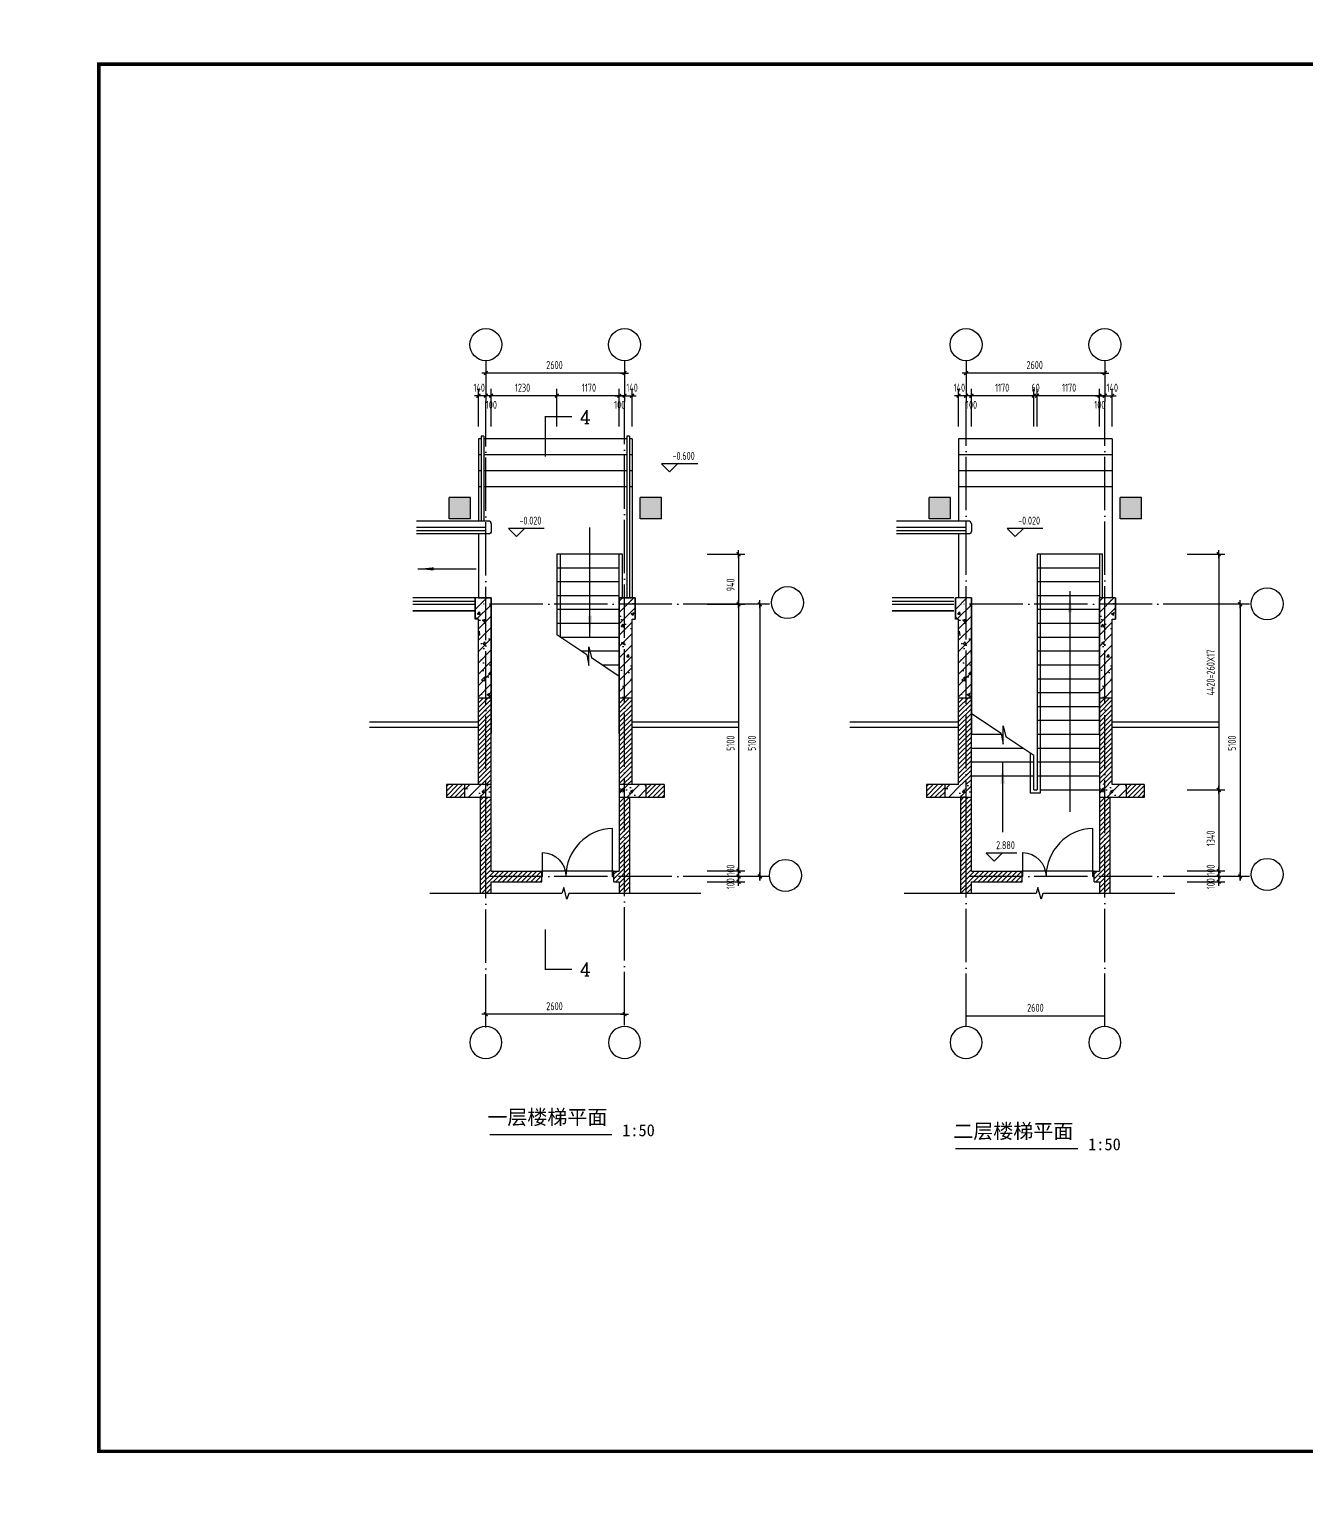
# Model space of a CAD drawing. Extents: x -726032 to 135930, y -151624 to 587044.
# Drawn here: x -246431 to -198558, y 331038 to 386256 of the extents above; entities that cross this region are included whole.
import ezdxf
from ezdxf.enums import TextEntityAlignment as Align

# ---------------------------------------------------------------- set-up
doc = ezdxf.new("R2010")
doc.units = 0
doc.header["$LTSCALE"] = 1000
doc.header["$MEASUREMENT"] = 0
doc.linetypes.add('DOTE', pattern=[2.42, 2, -0.2, 0.02, -0.2])
doc.layers.get('0').update_dxf_attribs({"linetype": 'CONTINUOUS'})
doc.layers.get('DEFPOINTS').update_dxf_attribs({"color": 1, "linetype": 'CONTINUOUS'})
for name, color, linetype in [('AXIS', 245, 'CONTINUOUS'), ('AXIS_TEXT', 7, 'CONTINUOUS'), ('COLUMN', 170, 'CONTINUOUS'), ('DOTE', 8, 'DOTE'), ('PUB_DIM', 245, 'CONTINUOUS'), ('PUB_TITLE', 1, 'CONTINUOUS'), ('ROOF', 4, 'CONTINUOUS'), ('WALL', 255, 'CONTINUOUS'), ('WINDOW', 155, 'CONTINUOUS'), ('构架', 4, 'CONTINUOUS')]:
    doc.layers.add(name, color=color, linetype=linetype)
doc.styles.add('-黑体', font='')
doc.styles.add('COMP', font='COMPLEX', dxfattribs={"bigfont": 'hztxt'})
doc.styles.add('COMPLEX', font='COMPLEX')
doc.styles.add('DIM_FONT', font='isocp.shx', dxfattribs={"width": 0.8})
doc.styles.get('-黑体').set_extended_font_data('SimHei')
doc.dimstyles.new('AXIS', dxfattribs={"dimtxt": 300, "dimasz": 1, "dimexe": 250, "dimexo": 300, "dimgap": 150, "dimtad": 1, "dimdec": 0, "dimzin": 0, "dimdsep": 46, "dimtxsty": 'DIM_FONT', "dimcen": 0.09, "dimse1": 1, "dimse2": 1, "dimclrt": 142, "dimadec": 0, "dimazin": 0, "dimtfac": 1, "dimtdec": 0, "dimtix": 1, "dimtmove": 2, "dimatfit": 3, "dimfxl": 1, "dimtolj": 1, "dimtzin": 0, "dimarcsym": 0})
pattern_1 = [(45, (-3560.33, 74168.53), (-212.13203, 212.13203), []), (50, (-3560.3, 74168.5), (1075.8903, -94.1282), [112.5, -1237.5]), (355, (-3560.3, 74168.5), (-208.127, 1128.2882), [90, -990]), (100.4514, (-3470.7, 74160.7), (867.764, 1034.1593), [95.6103, -1051.7132]), (46.1842, (-3560.3, 74468.5), (1600.8616, -248.2785), [168.75, -1856.25]), (96.6356, (-3426.9, 74447.8), (1401.994, 1461.177), [143.4154, -1577.5695]), (351.1842, (-3560.3, 74468.5), (1401.993, 1461.178), [135, -1485]), (21, (-3410.3, 74393.5), (895.3606, -603.9283), [112.5, -1237.5]), (326, (-3410.3, 74393.5), (364.973, 1087.725), [90, -990]), (71.4514, (-3335.7, 74343.2), (1260.334, 483.7957), [95.6103, -1051.7132]), (37.5, (-3560.33, 74168.53), (18.2398, 499.3408), [0, -978, 0, -1005, 0, -993.75]), (7.5, (-3560.3, 74168.5), (394.6043, 591.6176), [0, -573, 0, -955.5, 0, -378.75]), (327.5, (-3894.83, 74168.53), (800.73365, -33.8323), [0, -375, 0, -1170, 0, -1552.5]), (317.5, (-4044.8, 74168.5), (874.7793, 150.1575), [0, -487.5, 0, -777, 0, -1102.5])]
pattern_2 = [(45, (-21560.33, 74168.53), (-212.13203, 212.13203), []), (50, (-21560.3, 74168.5), (1075.8903, -94.1282), [112.5, -1237.5]), (355, (-21560.3, 74168.5), (-208.127, 1128.2882), [90, -990]), (100.4514, (-21470.7, 74160.7), (867.764, 1034.1593), [95.6103, -1051.7132]), (46.1842, (-21560.3, 74468.5), (1600.8616, -248.2785), [168.75, -1856.25]), (96.6356, (-21426.9, 74447.8), (1401.994, 1461.177), [143.4154, -1577.5695]), (351.1842, (-21560.3, 74468.5), (1401.993, 1461.178), [135, -1485]), (21, (-21410.3, 74393.5), (895.3606, -603.9283), [112.5, -1237.5]), (326, (-21410.3, 74393.5), (364.973, 1087.725), [90, -990]), (71.4514, (-21335.7, 74343.2), (1260.334, 483.7957), [95.6103, -1051.7132]), (37.5, (-21560.33, 74168.53), (18.2398, 499.3408), [0, -978, 0, -1005, 0, -993.75]), (7.5, (-21560.3, 74168.5), (394.6043, 591.6176), [0, -573, 0, -955.5, 0, -378.75]), (327.5, (-21894.83, 74168.53), (800.73365, -33.8323), [0, -375, 0, -1170, 0, -1552.5]), (317.5, (-22044.8, 74168.5), (874.7793, 150.1575), [0, -487.5, 0, -777, 0, -1102.5])]
pattern_3 = [(45, (32439.67, 74168.53), (-88.388348, 88.388348), [])]
pattern_4 = [(45, (50439.67, 74168.53), (-88.388348, 88.388348), [])]

# ---------------------------------------------------------------- blocks, each defined once
blk = doc.blocks.new('_AXISO')
blk.add_circle((0, 0), 0.5)
at = {"layer": 'AXIS_TEXT', "style": 'COMPLEX', "width": 1.041667}
blk.add_attdef('A', text='', height=0.56, dxfattribs=at).set_placement((-0.25, -0.28), (0.25, -0.28), align=Align.FIT)
blk = doc.blocks.new('M_A2ZXL')
blk.add_line((-0.472, 0), (-0.472, -1))
blk.add_arc((-0.5, 0), 1, 271.6231, 0)
blk = doc.blocks.new('_DIMX')
blk.add_line((-150, 0), (150, 0))
at = {"const_width": 50}
blk.add_lwpolyline([(-70, -70), (70, 70)], dxfattribs=at)
blk = doc.blocks.new('_SECTION')
at = {"const_width": 0.1}
blk.add_lwpolyline([(2, 0), (0, 0), (0, 3)], dxfattribs=at)
at = {"style": 'COMP'}
blk.add_attdef('A', text='', height=1, dxfattribs=at).set_placement((3, 0), align=Align.MIDDLE)
blk = doc.blocks.new('_ARROW')
blk.add_solid([(0, 0), (-1, 0.1), (-1, -0.1)])
blk = doc.blocks.new('*D2779')
at = {"layer": 'DEFPOINTS', "color": 0, "transparency": 16777216}
for p in [(-206122, 349284), (-211322, 348284), (-206122, 348284)]:
    blk.add_point(p, dxfattribs=at)
at = {"layer": 'PUB_DIM', "color": 0, "lineweight": -2, "transparency": 16777216}
blk.add_line((-211321, 349284), (-206123, 349284), dxfattribs=at)
at = {"layer": 'PUB_DIM', "color": 0, "transparency": 16777216}
for points in [[(-211321, 349284), (-211321, 349284), (-211322, 349284)], [(-206123, 349284), (-206123, 349284), (-206122, 349284)]]:
    blk.add_solid(points, dxfattribs=at)
at = {"layer": 'PUB_DIM', "color": 142, "transparency": 16777216, "insert": (-208722, 349584), "char_height": 300, "attachment_point": 5, "style": 'DIM_FONT'}
blk.add_mtext('\\A1;2600', dxfattribs=at)

msp = doc.modelspace()

# ---------------------------------------------------------------- hatches: boundary and pattern name
h = msp.add_hatch(color=136)
h.paths.add_polyline_path([(-223541.8, 367907.6), (-222741.8, 367907.6), (-222741.8, 368707.6), (-223541.8, 368707.6)])
h.paths.add_polyline_path([(-229901.8, 367907.6), (-229901.8, 368707.6), (-230701.8, 368707.6), (-230701.8, 367907.6)])
h = msp.add_hatch(color=136)
h.paths.add_polyline_path([(-205541.8, 367907.6), (-204741.8, 367907.6), (-204741.8, 368707.6), (-205541.8, 368707.6)])
h.paths.add_polyline_path([(-211901.8, 367907.6), (-211901.8, 368707.6), (-212701.8, 368707.6), (-212701.8, 367907.6)])
h = msp.add_hatch()
h.set_pattern_fill('AN31C', color=136, scale=1500, style=0)
h.set_pattern_definition(pattern_2)
h.paths.add_polyline_path([(-229322.4, 364707.6), (-229121.8, 364707.6), (-229121.8, 364947.6), (-229322.4, 364947.6)])
h.paths.add_polyline_path([(-229721.8, 364147.6), (-229601.8, 364147.6), (-229601.8, 361207.6), (-229322.4, 361207.6), (-229322.4, 364947.6), (-229721.8, 364947.6)])
h.paths.add_polyline_path([(-229121.8, 364707.6), (-229322.4, 364707.6), (-229322.4, 361207.6), (-229121.8, 361207.6)])
h.paths.add_polyline_path([(-224122.4, 361207.6), (-223841.8, 361207.6), (-223841.8, 364147.6), (-223721.8, 364147.6), (-223721.8, 364707.6), (-224122.4, 364707.6)])
h.paths.add_polyline_path([(-224122.4, 364947.6), (-224122.4, 364707.6), (-223721.8, 364707.6), (-223721.8, 364947.6)])
h.paths.add_polyline_path([(-224321.8, 364707.6), (-224122.4, 364707.6), (-224122.4, 364947.6), (-224321.8, 364947.6)])
h.paths.add_polyline_path([(-224122.4, 364707.6), (-224321.8, 364707.6), (-224321.8, 361207.6), (-224122.4, 361207.6)])
h = msp.add_hatch()
h.set_pattern_fill('AN31C', color=136, scale=1500, style=0)
h.set_pattern_definition(pattern_1)
h.paths.add_polyline_path([(-211322.4, 364707.6), (-211121.8, 364707.6), (-211121.8, 364947.6), (-211322.4, 364947.6)])
h.paths.add_polyline_path([(-211721.8, 364147.6), (-211601.8, 364147.6), (-211601.8, 361207.6), (-211322.4, 361207.6), (-211322.4, 364947.6), (-211721.8, 364947.6)])
h.paths.add_polyline_path([(-211121.8, 364707.6), (-211322.4, 364707.6), (-211322.4, 361207.6), (-211121.8, 361207.6)])
h.paths.add_polyline_path([(-206122.4, 361207.6), (-205841.8, 361207.6), (-205841.8, 364147.6), (-205721.8, 364147.6), (-205721.8, 364707.6), (-206122.4, 364707.6)])
h.paths.add_polyline_path([(-206122.4, 364947.6), (-206122.4, 364707.6), (-205721.8, 364707.6), (-205721.8, 364947.6)])
h.paths.add_polyline_path([(-206321.8, 364707.6), (-206122.4, 364707.6), (-206122.4, 364947.6), (-206321.8, 364947.6)])
h.paths.add_polyline_path([(-206122.4, 364707.6), (-206321.8, 364707.6), (-206321.8, 361207.6), (-206122.4, 361207.6)])
h = msp.add_hatch()
h.set_pattern_fill('ANSI31', color=136, scale=1000, style=0)
h.set_pattern_definition(pattern_3)
h.paths.add_polyline_path([(-229322.4, 361207.6), (-229601.8, 361207.6), (-229601.8, 357947.6), (-229322.4, 357947.6)])
h.paths.add_polyline_path([(-229121.8, 361207.6), (-229322.4, 361207.6), (-229322.4, 357947.6), (-229121.8, 357947.6)])
h.paths.add_polyline_path([(-224321.8, 359867.6), (-224321.8, 357947.6), (-224122.4, 357947.6), (-224122.4, 361207.6), (-224321.8, 361207.6)])
h.paths.add_polyline_path([(-223841.8, 361207.6), (-224122.4, 361207.6), (-224122.4, 357947.6), (-223841.8, 357947.6)])
h = msp.add_hatch()
h.set_pattern_fill('ANSI31', color=136, scale=1000, style=0)
h.set_pattern_definition(pattern_4)
h.paths.add_polyline_path([(-211322.4, 361207.6), (-211601.8, 361207.6), (-211601.8, 357947.6), (-211322.4, 357947.6)])
h.paths.add_polyline_path([(-211121.8, 361207.6), (-211322.4, 361207.6), (-211322.4, 357947.6), (-211121.8, 357947.6)])
h.paths.add_polyline_path([(-206321.8, 359867.6), (-206321.8, 357947.6), (-206122.4, 357947.6), (-206122.4, 361207.6), (-206321.8, 361207.6)])
h.paths.add_polyline_path([(-205841.8, 361207.6), (-206122.4, 361207.6), (-206122.4, 357947.6), (-205841.8, 357947.6)])
h = msp.add_hatch()
h.set_pattern_fill('ANSI31', color=136, scale=1000, style=0)
h.set_pattern_definition(pattern_3)
h.paths.add_polyline_path([(-230801.8, 357947.6), (-230801.8, 357467.6), (-230121.8, 357467.6), (-230121.8, 357947.6)])
h.paths.add_polyline_path([(-223321.8, 357467.6), (-222641.8, 357467.6), (-222641.8, 357947.6), (-223321.8, 357947.6)])
h = msp.add_hatch()
h.set_pattern_fill('AN31C', color=136, scale=1500, style=0)
h.set_pattern_definition(pattern_2)
h.paths.add_polyline_path([(-229322.4, 357467.6), (-229322.4, 357947.6), (-230121.8, 357947.6), (-230121.8, 357467.6)])
h.paths.add_polyline_path([(-229322.4, 357467.6), (-229121.8, 357467.6), (-229121.8, 357947.6), (-229322.4, 357947.6)])
h.paths.add_polyline_path([(-224122.4, 357947.6), (-224321.8, 357947.6), (-224321.8, 357467.6), (-224122.4, 357467.6)])
h.paths.add_polyline_path([(-224122.4, 357947.6), (-224122.4, 357467.6), (-223321.8, 357467.6), (-223321.8, 357947.6)])
h = msp.add_hatch()
h.set_pattern_fill('ANSI31', color=136, scale=1000, style=0)
h.set_pattern_definition(pattern_4)
h.paths.add_polyline_path([(-212801.8, 357947.6), (-212801.8, 357467.6), (-212121.8, 357467.6), (-212121.8, 357947.6)])
h.paths.add_polyline_path([(-205321.8, 357467.6), (-204641.8, 357467.6), (-204641.8, 357947.6), (-205321.8, 357947.6)])
h = msp.add_hatch()
h.set_pattern_fill('AN31C', color=136, scale=1500, style=0)
h.set_pattern_definition(pattern_1)
h.paths.add_polyline_path([(-211322.4, 357467.6), (-211322.4, 357947.6), (-212121.8, 357947.6), (-212121.8, 357467.6)])
h.paths.add_polyline_path([(-211322.4, 357467.6), (-211121.8, 357467.6), (-211121.8, 357947.6), (-211322.4, 357947.6)])
h.paths.add_polyline_path([(-206122.4, 357947.6), (-206321.8, 357947.6), (-206321.8, 357467.6), (-206122.4, 357467.6)])
h.paths.add_polyline_path([(-206122.4, 357947.6), (-206122.4, 357467.6), (-205321.8, 357467.6), (-205321.8, 357947.6)])

# ---------------------------------------------------------------- linework, layer by layer
at = {"color": 0, "linetype": 'ByBlock'}
for p, q in [((-224123.4, 373377.4), (-229321.4, 373377.4)), ((-206123.4, 373377.4), (-211321.4, 373377.4)), ((-224123.4, 372527.4), (-229321.4, 372527.4)), ((-206123.4, 372527.4), (-211321.4, 372527.4)), ((-219850.4, 366587.6), (-219850.4, 364707.6)), ((-201850.4, 366587.6), (-201850.4, 354508.6)), ((-219850.4, 364706.6), (-219850.4, 354508.6)), ((-219050.4, 364706.6), (-219050.4, 354508.6)), ((-201050.4, 364706.6), (-201050.4, 354508.6)), ((-224123.4, 349343.4), (-229321.4, 349343.4))]:
    msp.add_line(p, q, dxfattribs=at)
at = {"color": 136}
for p, q in [((-229602.4, 371371.6), (-229602.4, 372785.3)), ((-229122.4, 371371.6), (-229122.4, 372785.3)), ((-226661.8, 371371.6), (-226661.8, 372785.3)), ((-224322.4, 371371.6), (-224322.4, 372785.3)), ((-223842.4, 371371.6), (-223842.4, 372785.3)), ((-211602.4, 371371.6), (-211602.4, 372785.3)), ((-211122.4, 371371.6), (-211122.4, 372785.3)), ((-208781.8, 371371.6), (-208781.8, 372785.3)), ((-208661.8, 371371.6), (-208661.8, 372785.3)), ((-206322.4, 371371.6), (-206322.4, 372785.3)), ((-205842.4, 371371.6), (-205842.4, 372785.3)), ((-229601.8, 370907.1), (-229601.8, 367827.6)), ((-229501.8, 370907.6), (-229601.3, 370907.6)), ((-229501.8, 371007.6), (-229501.8, 367827.6)), ((-229401.8, 371007.6), (-229501.8, 371007.6)), ((-229401.8, 371007.6), (-229401.8, 367827.6)), ((-224041.8, 370907.6), (-229401.8, 370907.6)), ((-224041.8, 371007.6), (-224041.8, 364947.6)), ((-223941.8, 371007.6), (-224041.8, 371007.6)), ((-223941.8, 371007.6), (-223941.8, 364947.6)), ((-223842.3, 370907.6), (-223941.8, 370907.6)), ((-223841.8, 370907.1), (-223841.8, 364947.6)), ((-211601.8, 370907.1), (-211601.8, 367827.6)), ((-205841.8, 370907.1), (-205841.8, 364947.6)), ((-229501.8, 370307.6), (-229601.8, 370307.6)), ((-224041.8, 370307.6), (-229401.8, 370307.6)), ((-223841.8, 370307.6), (-223941.8, 370307.6)), ((-229501.8, 369707.6), (-229601.8, 369707.6)), ((-224041.8, 369707.6), (-229401.8, 369707.6)), ((-223841.8, 369707.6), (-223941.8, 369707.6)), ((-229501.8, 369107.6), (-229601.8, 369107.6)), ((-224041.8, 369107.6), (-229401.8, 369107.6)), ((-223841.8, 369107.6), (-223941.8, 369107.6)), ((-229901.8, 368707.6), (-230701.8, 368707.6)), ((-230701.8, 367907.6), (-230701.8, 368707.6)), ((-229901.8, 367907.6), (-229901.8, 368707.6)), ((-223541.8, 367907.6), (-223541.8, 368707.6)), ((-222741.8, 368707.6), (-223541.8, 368707.6)), ((-222741.8, 367907.6), (-222741.8, 368707.6)), ((-211901.8, 368707.6), (-212701.8, 368707.6)), ((-212701.8, 367907.6), (-212701.8, 368707.6)), ((-211901.8, 367907.6), (-211901.8, 368707.6)), ((-204741.8, 368707.6), (-205541.8, 368707.6)), ((-205541.8, 367907.6), (-205541.8, 368707.6)), ((-204741.8, 367907.6), (-204741.8, 368707.6)), ((-229221.8, 367827.6), (-231924.3, 367827.6)), ((-229901.8, 367907.6), (-230701.8, 367907.6)), ((-222741.8, 367907.6), (-223541.8, 367907.6)), ((-211221.8, 367827.6), (-213924.3, 367827.6)), ((-211901.8, 367907.6), (-212701.8, 367907.6)), ((-204741.8, 367907.6), (-205541.8, 367907.6)), ((-229601.8, 367347.6), (-231924.3, 367347.6)), ((-229601.8, 367347.6), (-229601.8, 364947.6)), ((-229321.8, 367467.6), (-229321.8, 367587.6)), ((-211601.8, 367347.6), (-213924.3, 367347.6)), ((-211601.8, 367347.6), (-211601.8, 364947.6)), ((-211321.8, 367467.6), (-211321.8, 367587.6)), ((-221032, 366587.6), (-219618.3, 366587.6)), ((-206321.8, 366587.6), (-206321.8, 364451.7)), ((-203032, 366587.6), (-201618.3, 366587.6)), ((-229736, 364947.6), (-232058.5, 364947.6)), ((-229736, 364467.6), (-232058.5, 364467.6)), ((-221032, 364707.6), (-219618.3, 364707.6)), ((-211774.7, 364947.6), (-214097.1, 364947.6)), ((-211774.7, 364467.6), (-214097.1, 364467.6)), ((-225543, 362814.3), (-226661.8, 363560.2)), ((-225543, 362814.3), (-225457.7, 362420.1)), ((-225457.7, 363111.4), (-225368.3, 362697.8)), ((-225457.7, 362420.1), (-225457.7, 363111.4)), ((-224321.8, 362000.2), (-225368.3, 362697.8)), ((-210011.2, 359860.5), (-211121.8, 360601)), ((-209925.9, 360157.7), (-209836.4, 359744.1)), ((-209925.9, 359466.4), (-209925.9, 360157.7)), ((-210011.2, 359860.5), (-209925.9, 359466.4)), ((-208781.8, 359041), (-209836.4, 359744.1)), ((-229423.9, 357467.6), (-229521.8, 357369.6)), ((-229247.1, 357467.6), (-229521.8, 357192.9)), ((-229121.8, 357416.1), (-229521.8, 357016.1)), ((-223921.8, 357489.6), (-224321.8, 357089.6)), ((-224297.4, 357467.6), (-224321.8, 357443.1)), ((-224120.6, 357467.6), (-224321.8, 357266.3)), ((-223921.8, 357312.8), (-224321.8, 356912.8)), ((-211423.9, 357467.6), (-211521.8, 357369.6)), ((-211247.1, 357467.6), (-211521.8, 357192.9)), ((-211121.8, 357416.1), (-211521.8, 357016.1)), ((-205921.8, 357489.6), (-206321.8, 357089.6)), ((-206297.4, 357467.6), (-206321.8, 357443.1)), ((-206120.6, 357467.6), (-206321.8, 357266.3)), ((-205921.8, 357312.8), (-206321.8, 356912.8)), ((-203032, 357747.6), (-201618.3, 357747.6)), ((-229121.8, 357239.3), (-229521.8, 356839.3)), ((-229121.8, 357062.5), (-229521.8, 356662.5)), ((-229121.8, 356885.7), (-229521.8, 356485.7)), ((-229121.8, 356709), (-229521.8, 356309)), ((-223921.8, 357136), (-224321.8, 356736)), ((-223921.8, 356959.2), (-224321.8, 356559.2)), ((-223921.8, 356782.4), (-224321.8, 356382.4)), ((-211121.8, 357239.3), (-211521.8, 356839.3)), ((-211121.8, 357062.5), (-211521.8, 356662.5)), ((-211121.8, 356885.7), (-211521.8, 356485.7)), ((-211121.8, 356709), (-211521.8, 356309)), ((-205921.8, 357136), (-206321.8, 356736)), ((-205921.8, 356959.2), (-206321.8, 356559.2)), ((-205921.8, 356782.4), (-206321.8, 356382.4)), ((-229121.8, 356532.2), (-229521.8, 356132.2)), ((-229121.8, 356355.4), (-229521.8, 355955.4)), ((-229121.8, 356178.6), (-229521.8, 355778.6)), ((-223921.8, 356605.7), (-224321.8, 356205.7)), ((-223921.8, 356428.9), (-224321.8, 356028.9)), ((-223921.8, 356252.1), (-224321.8, 355852.1)), ((-211121.8, 356532.2), (-211521.8, 356132.2)), ((-211121.8, 356355.4), (-211521.8, 355955.4)), ((-211121.8, 356178.6), (-211521.8, 355778.6)), ((-205921.8, 356605.7), (-206321.8, 356205.7)), ((-205921.8, 356428.9), (-206321.8, 356028.9)), ((-205921.8, 356252.1), (-206321.8, 355852.1)), ((-229121.8, 356001.9), (-229521.8, 355601.9)), ((-229121.8, 355825.1), (-229521.8, 355425.1)), ((-229121.8, 355648.3), (-229521.8, 355248.3)), ((-223921.8, 356075.3), (-224321.8, 355675.3)), ((-223921.8, 355898.6), (-224321.8, 355498.6)), ((-223921.8, 355721.8), (-224321.8, 355321.8)), ((-211121.8, 356001.9), (-211521.8, 355601.9)), ((-211121.8, 355825.1), (-211521.8, 355425.1)), ((-211121.8, 355648.3), (-211521.8, 355248.3)), ((-205921.8, 356075.3), (-206321.8, 355675.3)), ((-205921.8, 355898.6), (-206321.8, 355498.6)), ((-205921.8, 355721.8), (-206321.8, 355321.8)), ((-229121.8, 355471.5), (-229521.8, 355071.5)), ((-229121.8, 355294.8), (-229521.8, 354894.8)), ((-229121.8, 355118), (-229521.8, 354718)), ((-223921.8, 355545), (-224321.8, 355145)), ((-223921.8, 355368.2), (-224321.8, 354968.2)), ((-223921.8, 355191.5), (-224321.8, 354791.5)), ((-211121.8, 355471.5), (-211521.8, 355071.5)), ((-211121.8, 355294.8), (-211521.8, 354894.8)), ((-211121.8, 355118), (-211521.8, 354718)), ((-205921.8, 355545), (-206321.8, 355145)), ((-205921.8, 355368.2), (-206321.8, 354968.2)), ((-205921.8, 355191.5), (-206321.8, 354791.5)), ((-229121.8, 354941.2), (-229521.8, 354541.2)), ((-229121.8, 354764.4), (-229521.8, 354364.4)), ((-229001.9, 354707.6), (-229521.8, 354187.6)), ((-228825.1, 354707.6), (-229521.8, 354010.9)), ((-228648.3, 354707.6), (-229048.3, 354307.6)), ((-228471.6, 354707.6), (-228871.6, 354307.6)), ((-228294.8, 354707.6), (-228694.8, 354307.6)), ((-228118, 354707.6), (-228518, 354307.6)), ((-227941.2, 354707.6), (-228341.2, 354307.6)), ((-227764.5, 354707.6), (-228164.5, 354307.6)), ((-227587.7, 354707.6), (-227987.7, 354307.6)), ((-227410.9, 354707.6), (-227810.9, 354307.6)), ((-227234.1, 354707.6), (-227634.1, 354307.6)), ((-227221.8, 354543.1), (-227457.4, 354307.6)), ((-224521.8, 354707.6), (-227221.8, 354707.6)), ((-223921.8, 355014.7), (-224521.8, 354414.7)), ((-224405.7, 354707.6), (-224521.8, 354591.5)), ((-223921.8, 354837.9), (-224452.2, 354307.6)), ((-223921.8, 354661.1), (-224321.8, 354261.1)), ((-219618.3, 354707.6), (-221032, 354707.6)), ((-211121.8, 354941.2), (-211521.8, 354541.2)), ((-211121.8, 354764.4), (-211521.8, 354364.4)), ((-211001.9, 354707.6), (-211521.8, 354187.6)), ((-210825.1, 354707.6), (-211521.8, 354010.9)), ((-210648.3, 354707.6), (-211048.3, 354307.6)), ((-210471.6, 354707.6), (-210871.6, 354307.6)), ((-210294.8, 354707.6), (-210694.8, 354307.6)), ((-210118, 354707.6), (-210518, 354307.6)), ((-209941.2, 354707.6), (-210341.2, 354307.6)), ((-209764.5, 354707.6), (-210164.5, 354307.6)), ((-209587.7, 354707.6), (-209987.7, 354307.6)), ((-209410.9, 354707.6), (-209810.9, 354307.6)), ((-209234.1, 354707.6), (-209634.1, 354307.6)), ((-209221.8, 354543.1), (-209457.4, 354307.6)), ((-206521.8, 354707.6), (-209221.8, 354707.6)), ((-205921.8, 355014.7), (-206521.8, 354414.7)), ((-206405.7, 354707.6), (-206521.8, 354591.5)), ((-205921.8, 354837.9), (-206452.2, 354307.6)), ((-205921.8, 354661.1), (-206321.8, 354261.1)), ((-201618.3, 354707.6), (-203032, 354707.6)), ((-229121.8, 354234.1), (-229486.4, 353869.5)), ((-229121.8, 354057.3), (-229309.6, 353869.5)), ((-227221.8, 354366.3), (-227280.6, 354307.6)), ((-226404.6, 354089.5), (-226474.6, 353869.5)), ((-226284.6, 353649.5), (-226404.6, 354089.5)), ((-223922.4, 354483.8), (-224321.8, 354084.3)), ((-223922.4, 354307), (-224321.8, 353907.6)), ((-224122.4, 353930.2), (-223922.4, 354130.2)), ((-221032, 354307.6), (-219618.3, 354307.6)), ((-211534.6, 353869.5), (-211346.8, 354057.3)), ((-211121.8, 354234.1), (-211322.4, 354033.5)), ((-211121.8, 354057.3), (-211322.4, 353856.7)), ((-209221.8, 354366.3), (-209280.6, 354307.6)), ((-208629.5, 354089.5), (-208699.5, 353869.5)), ((-208509.5, 353649.5), (-208629.5, 354089.5)), ((-205922.4, 354483.8), (-206321.8, 354084.3)), ((-205922.4, 354307), (-206321.8, 353907.6)), ((-206183.1, 353869.5), (-205922.4, 354130.2)), ((-203032, 354307.6), (-201618.3, 354307.6)), ((-226474.6, 353869.5), (-231421.7, 353869.5)), ((-226214.6, 353869.5), (-226284.6, 353649.5)), ((-221267.4, 353869.5), (-226214.6, 353869.5)), ((-208699.5, 353869.5), (-213646.6, 353869.5)), ((-208439.5, 353869.5), (-208509.5, 353649.5)), ((-203492.4, 353869.5), (-208439.5, 353869.5))]:
    msp.add_line(p, q, dxfattribs=at)
for p, q in [((-223842.3, 370907.6), (-223841.8, 370907.1)), ((-211601.3, 370907.6), (-211601.8, 370907.1)), ((-205842.3, 370907.6), (-205841.8, 370907.1))]:
    msp.add_line(p, q)
at = {"color": 144}
for p, q in [((-205842.3, 370907.6), (-211601.3, 370907.6)), ((-205841.8, 370307.6), (-211601.8, 370307.6)), ((-205841.8, 369707.6), (-211601.8, 369707.6)), ((-205841.8, 369107.6), (-211601.8, 369107.6)), ((-224201.8, 366587.6), (-226661.8, 366587.6)), ((-226661.8, 366587.6), (-226661.8, 363560.2)), ((-226541.8, 366587.6), (-226541.8, 363480.2)), ((-224321.8, 364947.6), (-224321.8, 366587.6)), ((-224201.8, 364947.6), (-224201.8, 366587.6)), ((-208661.8, 366587.6), (-208661.8, 357747.6)), ((-206201.8, 366587.6), (-208661.8, 366587.6)), ((-208541.8, 366587.6), (-208541.8, 357627.6)), ((-206201.8, 364947.6), (-206201.8, 366587.6)), ((-224321.8, 366067.6), (-226661.8, 366067.6)), ((-224321.8, 365547.6), (-226661.8, 365547.6)), ((-206321.8, 366067.6), (-208661.8, 366067.6)), ((-206321.8, 365547.6), (-208661.8, 365547.6)), ((-224321.8, 365027.6), (-226661.8, 365027.6)), ((-206321.8, 365027.6), (-208661.8, 365027.6)), ((-224321.8, 364507.6), (-226661.8, 364507.6)), ((-206321.8, 364507.6), (-208661.8, 364507.6)), ((-224321.8, 363987.6), (-226661.8, 363987.6)), ((-206321.8, 363987.6), (-208661.8, 363987.6)), ((-224321.8, 363467.6), (-226523, 363467.6)), ((-206321.8, 363467.6), (-208661.8, 363467.6)), ((-224321.8, 362947.6), (-225743, 362947.6)), ((-206321.8, 362947.6), (-208661.8, 362947.6)), ((-224321.8, 362427.6), (-224963, 362427.6)), ((-206321.8, 362427.6), (-208661.8, 362427.6)), ((-206321.8, 361907.6), (-208661.8, 361907.6)), ((-206321.8, 361387.6), (-208661.8, 361387.6)), ((-206321.8, 360867.6), (-208661.8, 360867.6)), ((-206321.8, 360347.6), (-208661.8, 360347.6)), ((-210004, 359827.6), (-211121.8, 359827.6)), ((-206321.8, 359827.6), (-208661.8, 359827.6)), ((-209181.7, 359307.6), (-211121.8, 359307.6)), ((-208901.8, 357627.6), (-208901.8, 359121)), ((-208781.8, 357747.6), (-208781.8, 359041)), ((-206321.8, 359307.6), (-208661.8, 359307.6)), ((-208781.8, 358787.6), (-211121.8, 358787.6)), ((-206321.8, 358787.6), (-208661.8, 358787.6)), ((-208781.8, 358267.6), (-211121.8, 358267.6)), ((-206321.8, 358267.6), (-208661.8, 358267.6)), ((-208541.8, 357627.6), (-208901.8, 357627.6)), ((-208781.8, 357747.6), (-208661.8, 357747.6)), ((-208541.8, 357747.6), (-206321.8, 357747.6))]:
    msp.add_line(p, q, dxfattribs=at)
at = {"color": 136}
for points in [[(-229121.8, 367727.6), (-229121.8, 367447.6, -0.4142136), (-229221.8, 367347.6), (-231924.3, 367347.6)], [(-211121.8, 367727.6), (-211121.8, 367447.6, -0.4142136), (-211221.8, 367347.6), (-213924.3, 367347.6)]]:
    msp.add_lwpolyline(points, format="xyb", dxfattribs=at)
for points in [[(-229321.8, 367587.6), (-231924.3, 367587.6)], [(-229321.8, 367467.6), (-231924.3, 367467.6)], [(-211321.8, 367587.6), (-213924.3, 367587.6)], [(-211321.8, 367467.6), (-213924.3, 367467.6)], [(-232058.5, 364827.6), (-229736, 364827.6)], [(-232058.5, 364707.6), (-229736, 364707.6)], [(-232058.5, 364467.6), (-229736, 364467.6)], [(-214097.1, 364827.6), (-211774.7, 364827.6)], [(-214097.1, 364707.6), (-211774.7, 364707.6)], [(-214097.1, 364467.6), (-211774.7, 364467.6)]]:
    msp.add_lwpolyline(points, dxfattribs=at)
for centre in [(-229221.8, 367727.6), (-211221.8, 367727.6)]:
    msp.add_arc(centre, 100, 0, 90, dxfattribs=at)
at = {"layer": 'AXIS', "color": 146}
for p, q in [((-229322.4, 373840.4), (-229322.4, 372304.6)), ((-224122.4, 373840.4), (-224122.4, 372304.6)), ((-211322.4, 373840.4), (-211322.4, 372304.6)), ((-206122.4, 373840.4), (-206122.4, 372304.6)), ((-218695.8, 364707.6), (-219927.6, 364707.6)), ((-200695.8, 364707.6), (-201927.6, 364707.6)), ((-218695.8, 354507.6), (-219927.6, 354507.6)), ((-200695.8, 354507.6), (-201927.6, 354507.6))]:
    msp.add_line(p, q, dxfattribs=at)
at = {"layer": 'COLUMN', "color": 255}
for p, q in [((-229121.8, 364947.6), (-229721.8, 364947.6)), ((-229721.8, 364947.6), (-229721.8, 364147.6)), ((-229121.8, 364947.6), (-229121.8, 359867.6)), ((-224321.8, 359867.6), (-224321.8, 364947.6)), ((-223721.8, 364947.6), (-224321.8, 364947.6)), ((-223721.8, 364147.6), (-223721.8, 364947.6)), ((-211721.8, 364947.6), (-211721.8, 364147.6)), ((-211122.3, 364947.6), (-211721.3, 364947.6)), ((-211121.8, 364947.6), (-211121.8, 359867.6)), ((-206321.8, 359867.6), (-206321.8, 364947.6)), ((-205721.8, 364947.6), (-206321.3, 364947.6)), ((-205721.8, 364147.6), (-205721.8, 364947.6)), ((-223841.8, 364147.6), (-223721.8, 364147.6))]:
    msp.add_line(p, q, dxfattribs=at)
at = {"layer": 'DOTE'}
for p, q in [((-229322.4, 348848.5), (-229322.4, 372304.6)), ((-224122.4, 348930.6), (-224122.4, 372304.6)), ((-211322.4, 348872), (-211322.4, 372304.6)), ((-206122.4, 348872), (-206122.4, 372304.6)), ((-219927.6, 364707.6), (-229521.8, 364707.6)), ((-201927.6, 364707.6), (-211521.8, 364707.6)), ((-219927.6, 354507.6), (-229521.8, 354507.6)), ((-201927.6, 354507.6), (-211521.8, 354507.6))]:
    msp.add_line(p, q, dxfattribs=at)
at = {"layer": 'PUB_DIM', "color": 136}
for p, q in [((-222438.2, 369670.8), (-222738.2, 369970.8)), ((-221382, 369970.8), (-222738.2, 369970.8)), ((-222138.2, 369970.8), (-222438.2, 369670.8)), ((-228168.6, 367246.5), (-228468.6, 367546.5)), ((-227136.4, 367546.5), (-228468.6, 367546.5)), ((-227868.6, 367546.5), (-228168.6, 367246.5)), ((-209474.6, 367246.5), (-209774.6, 367546.5)), ((-208442.4, 367546.5), (-209774.6, 367546.5)), ((-209174.6, 367546.5), (-209474.6, 367246.5)), ((-210272.6, 355079.1), (-210572.6, 355379.1)), ((-209414.5, 355379.1), (-210572.6, 355379.1)), ((-209972.6, 355379.1), (-210272.6, 355079.1))]:
    msp.add_line(p, q, dxfattribs=at)
for points in [[(-225422.4, 363467.6), (-225422.4, 367589.2)], [(-231875.2, 366034.8), (-229681.2, 366034.8)], [(-207428.9, 365201.1), (-207428.9, 356927.4)], [(-209951.8, 358787.6), (-209951.8, 356166.8)]]:
    msp.add_lwpolyline(points, dxfattribs=at)
at = {"layer": 'PUB_TITLE'}
for points, const_width in [([(-246431.3, 331655.6), (-149841.3, 331655.6), (-149841.3, 386255.6), (-246431.3, 386255.6)], 0.234), ([(-243831.3, 332955.6), (-151141.3, 332955.6), (-151141.3, 384955.6), (-243831.3, 384955.6)], 130), ([(-246431.3, 262619.9), (-149841.3, 262619.9), (-149841.3, 331655.6), (-246431.3, 331655.6)], 0.234)]:
    msp.add_lwpolyline(points, close=True, dxfattribs=dict(at, const_width=const_width))
at = {"layer": 'ROOF'}
for p, q in [((-229601.8, 361207.6), (-229121.8, 361207.6)), ((-224321.8, 361207.6), (-223841.8, 361207.6)), ((-211601.8, 361207.6), (-211121.8, 361207.6)), ((-206321.8, 361207.6), (-205841.8, 361207.6)), ((-233681.8, 360307.6), (-229601.8, 360307.6)), ((-233681.8, 360107.6), (-229601.8, 360107.6)), ((-223841.8, 360307.6), (-219850.4, 360307.6)), ((-223841.8, 360107.6), (-219850.4, 360107.6)), ((-215681.3, 360307.1), (-211601.3, 360307.1)), ((-215681.3, 360107.1), (-211601.3, 360107.1)), ((-205841.3, 360307.1), (-201849.9, 360307.1)), ((-205841.3, 360107.1), (-201849.9, 360107.1))]:
    msp.add_line(p, q, dxfattribs=at)
at = {"layer": 'WALL'}
for p, q in [((-229721.8, 364147.6), (-229721.8, 364947.6)), ((-229601.8, 364947.6), (-229122.3, 364947.6)), ((-229121.8, 354707.6), (-229121.8, 364947.1)), ((-224321.8, 364947.1), (-224321.8, 354707.6)), ((-224321.3, 364947.6), (-223721.8, 364947.6)), ((-223721.8, 364947.6), (-223721.8, 364147.6)), ((-211721.8, 364147.6), (-211721.8, 364947.1)), ((-211121.8, 354707.6), (-211121.8, 364947.1)), ((-206321.8, 364947.1), (-206321.8, 354707.6)), ((-205721.8, 364947.6), (-205721.8, 364147.6)), ((-229602.3, 364147.6), (-229721.8, 364147.6)), ((-229601.8, 357948.1), (-229601.8, 364147.1)), ((-223841.8, 357948.1), (-223841.8, 364147.6)), ((-223841.8, 364147.6), (-223721.8, 364147.6)), ((-211602.3, 364147.6), (-211721.8, 364147.6)), ((-211601.8, 357948.1), (-211601.8, 364147.1)), ((-205841.8, 357948.1), (-205841.8, 364147.1)), ((-205841.3, 364147.6), (-205721.8, 364147.6)), ((-229121.8, 357947.6), (-230801.8, 357947.6)), ((-230801.8, 357947.6), (-230801.8, 357467.6)), ((-230121.8, 357947.6), (-230121.8, 357467.6)), ((-229601.8, 357948.1), (-229602.3, 357947.6)), ((-222641.8, 357947.6), (-224321.8, 357947.6)), ((-223841.8, 357948.1), (-223841.3, 357947.6)), ((-223321.8, 357947.6), (-223321.8, 357467.6)), ((-222641.8, 357947.6), (-222641.8, 357467.6)), ((-211602.3, 357947.6), (-212801.8, 357947.6)), ((-212801.8, 357947.6), (-212801.8, 357467.6)), ((-212121.8, 357947.6), (-212121.8, 357467.6)), ((-204641.8, 357947.6), (-205841.3, 357947.6)), ((-205321.8, 357947.6), (-205321.8, 357467.6)), ((-204641.8, 357947.6), (-204641.8, 357467.6)), ((-229121.8, 357467.6), (-230801.8, 357467.6)), ((-229521.8, 353869.5), (-229521.8, 357467.6)), ((-222641.8, 357467.6), (-224321.8, 357467.6)), ((-223921.8, 353869.5), (-223921.8, 357467.6)), ((-211121.8, 357467.6), (-212801.8, 357467.6)), ((-211521.8, 353907.6), (-211521.8, 357467.6)), ((-204641.8, 357467.6), (-206321.8, 357467.6)), ((-205921.8, 353869.5), (-205921.8, 357467.6)), ((-229121.8, 354707.6), (-227221.8, 354707.6)), ((-227221.8, 354307.6), (-227221.8, 354707.6)), ((-224521.8, 354707.6), (-224321.8, 354707.6)), ((-224521.8, 354307.6), (-224521.8, 354707.6)), ((-211121.8, 354707.6), (-209221.8, 354707.6)), ((-209221.8, 354307.6), (-209221.8, 354707.6)), ((-206521.8, 354307.6), (-206521.8, 354707.6)), ((-206521.8, 354707.6), (-206321.8, 354707.6)), ((-229521.8, 354308.1), (-229521.3, 354307.6)), ((-229121.8, 354307.1), (-229121.3, 354307.6)), ((-229121.8, 353869.5), (-229121.8, 354307.1)), ((-229121.3, 354307.6), (-227221.8, 354307.6)), ((-224521.8, 354307.6), (-224321.8, 354307.6)), ((-224321.8, 354307.6), (-224321.8, 353869.5)), ((-211121.8, 353869.5), (-211121.8, 354307.6)), ((-211121.8, 354307.6), (-209221.8, 354307.6)), ((-206521.8, 354307.6), (-206321.8, 354307.6)), ((-206321.8, 354307.6), (-206321.8, 353869.5))]:
    msp.add_line(p, q, dxfattribs=at)
at = {"layer": '构架', "const_width": 50}
for points in [[(-229185.9, 344829.7), (-224589.5, 344829.7)], [(-211718.8, 344303.4), (-207122.3, 344303.4)]]:
    msp.add_lwpolyline(points, dxfattribs=at)

# ---------------------------------------------------------------- block references
at = {"color": 0, "linetype": 'ByBlock'}
for p, rotation in [((-229322.4, 373377.4), 180), ((-211322.4, 373377.4), 180), ((-229602.4, 372527.4), 180), ((-229322.4, 372527.4), 180), ((-229122.4, 372527.4), 180), ((-226661.8, 372527.4), 180), ((-211602.4, 372527.4), 180), ((-211322.4, 372527.4), 180), ((-211122.4, 372527.4), 180), ((-208781.8, 372527.4), 180), ((-208661.8, 372527.4), 180), ((-219850.4, 366587.6), 90), ((-201850.4, 366587.6), 90), ((-219850.4, 364707.6), 90), ((-219850.4, 364707.6), 90), ((-219050.4, 364707.6), 90), ((-201050.4, 364707.6), 90), ((-201850.4, 357747.6), 90), ((-219850.4, 354707.6), 90), ((-219850.4, 354507.6), 270), ((-219850.4, 354507.6), 90), ((-219050.4, 354507.6), 270), ((-219050.4, 354507.6), 90), ((-201850.4, 354707.6), 90), ((-201850.4, 354507.6), 90), ((-201850.4, 354507.6), 270), ((-201050.4, 354507.6), 90), ((-201050.4, 354507.6), 270), ((-219850.4, 354307.6), 90), ((-201850.4, 354307.6), 90)]:
    msp.add_blockref('_DIMX', p, dxfattribs=dict(at, rotation=rotation))
for p in [(-224122.4, 373377.4), (-206122.4, 373377.4), (-224321.4, 372527.4), (-224122.4, 372527.4), (-223841.4, 372527.4), (-206321.4, 372527.4), (-206122.4, 372527.4), (-205841.4, 372527.4)]:
    msp.add_blockref('_DIMX', p, dxfattribs=at)
at = {"color": 0, "linetype": 'ByBlock', "xscale": -1}
msp.add_blockref('_DIMX', (-229322.4, 349343.4), dxfattribs=at)
at = {"color": 0, "linetype": 'ByBlock', "xscale": -1, "rotation": 180}
msp.add_blockref('_DIMX', (-224122.4, 349343.4), dxfattribs=at)
at = {"layer": 'AXIS', "color": 146, "xscale": 1200, "yscale": 1200, "zscale": 1200}
for p in [(-229322.4, 374440.4), (-224122.4, 374440.4), (-211322.4, 374440.4), (-206122.4, 374440.4), (-218014.7, 364770.4), (-200035.1, 364726.2), (-218094, 354545.7), (-200035.1, 354583.6)]:
    msp.add_blockref('_AXISO', p, dxfattribs=at)
at = {"layer": 'AXIS', "color": 146, "xscale": -1200, "yscale": 1200, "zscale": 1200, "rotation": 180}
for p in [(-229322.4, 348280.5), (-224122.4, 348280.5), (-211322.4, 348280.5), (-206122.4, 348280.5)]:
    msp.add_blockref('_AXISO', p, dxfattribs=at)
at = {"layer": 'PUB_DIM', "color": 136}
ref = msp.add_blockref('_SECTION', (-227095.9, 371735.9), dxfattribs=dict(at, xscale=-500, yscale=500, zscale=500, rotation=180))
ref.add_attrib('A', '4', dxfattribs={"layer": '0', "height": 500, "style": 'COMP'}).set_placement((-225595.9, 371735.9), align=Align.MIDDLE)
for p, xscale, yscale, zscale, rotation in [((-231875.2, 366034.8), 600, 600, 600, 180), ((-207428.9, 365201.1), 800, 800, 800, 90), ((-225422.4, 363467.6), 800, 800, 800, 270), ((-209951.8, 358787.6), 800, 800, 800, 90)]:
    msp.add_blockref('_ARROW', p, dxfattribs=dict(at, xscale=xscale, yscale=yscale, zscale=zscale, rotation=rotation))
at = {"layer": 'PUB_DIM', "color": 136, "xscale": 500, "yscale": 500, "zscale": 500}
msp.add_blockref('_SECTION', (-227095.9, 351029.8), dxfattribs=at).add_auto_attribs({'A': '4'})
at = {"layer": 'WINDOW'}
for p, xscale, yscale, zscale in [((-225421.8, 354507.6), -1800, -1800, 1800), ((-207421.8, 354507.6), -1800, -1800, 1800), ((-226771.8, 354507.6), 900, -900, 900), ((-208771.8, 354507.6), 900, -900, 900)]:
    msp.add_blockref('M_A2ZXL', p, dxfattribs=dict(at, xscale=xscale, yscale=yscale, zscale=zscale))

# ---------------------------------------------------------------- texts
at = {"color": 7, "style": 'DIM_FONT', "width": 0.8}
for s, p in [('2600', (-227058.5, 373527.4)), ('2600', (-209058.5, 373527.4)), ('140', (-229787.8, 372677.4)), ('1230', (-228232.1, 372677.4)), ('1170', (-225721.7, 372677.4)), ('140', (-224055.6, 372677.4)), ('140', (-211787.8, 372677.4)), ('1170', (-210232.1, 372677.4)), ('60', (-208873.3, 372677.4)), ('1170', (-207721.7, 372677.4)), ('140', (-206055.6, 372677.4)), ('100', (-229322.6, 372034.7)), ('100', (-224513.9, 372034.7)), ('100', (-211322.6, 372034.7)), ('100', (-206513.9, 372034.7)), ('2600', (-227057.5, 349493.5))]:
    msp.add_text(s, height=300, dxfattribs=at).set_placement(p)
for s, p in [('940', (-220000.5, 365193.7)), ('4420=260X17', (-202000.5, 361287.5)), ('5100', (-220000.5, 359211.5)), ('5100', (-219200.5, 359211.5)), ('5100', (-201200.5, 359211.5)), ('1340', (-202000.5, 355640.5)), ('100', (-220000.5, 354536.5)), ('100', (-202000.5, 354536.5)), ('100', (-220000.5, 354025.4)), ('100', (-202000.5, 354025.4))]:
    msp.add_text(s, height=300, rotation=90, dxfattribs=at).set_placement(p)
at = {"layer": 'AXIS', "style": '-黑体'}
for s, height, p in [('一层楼梯平面', 550, (-229268.6, 345209.2)), ('1:50', 450, (-224213.2, 344769.2)), ('二层楼梯平面', 550, (-211801.5, 344682.9)), ('1:50', 450, (-206746.1, 344242.9))]:
    msp.add_text(s, height=height, dxfattribs=at).set_placement(p)
at = {"layer": 'PUB_DIM', "color": 136, "style": 'DIM_FONT', "width": 0.8}
for s, p in [('-0.600', (-221910.1, 370270.8)), ('-0.020', (-227652.5, 367846.5)), ('-0.020', (-208958.5, 367846.5)), ('2.880', (-209843.5, 355679.1))]:
    msp.add_text(s, height=300, dxfattribs=at).set_placement(p, align=Align.MIDDLE)

# ---------------------------------------------------------------- dimensions: what is measured, and where the dimension line sits
at = {"layer": 'PUB_DIM'}
dim = msp.add_aligned_dim(p1=(-211322.4, 348284.1), p2=(-206122.4, 348284.1), distance=1000, text='2600', dimstyle='AXIS', dxfattribs=at)
dim.commit()
dim.dimension.update_dxf_attribs({"geometry": '*D2779', "text_midpoint": (-208722.4, 349584.1)})

doc.saveas('drawing.dxf')
